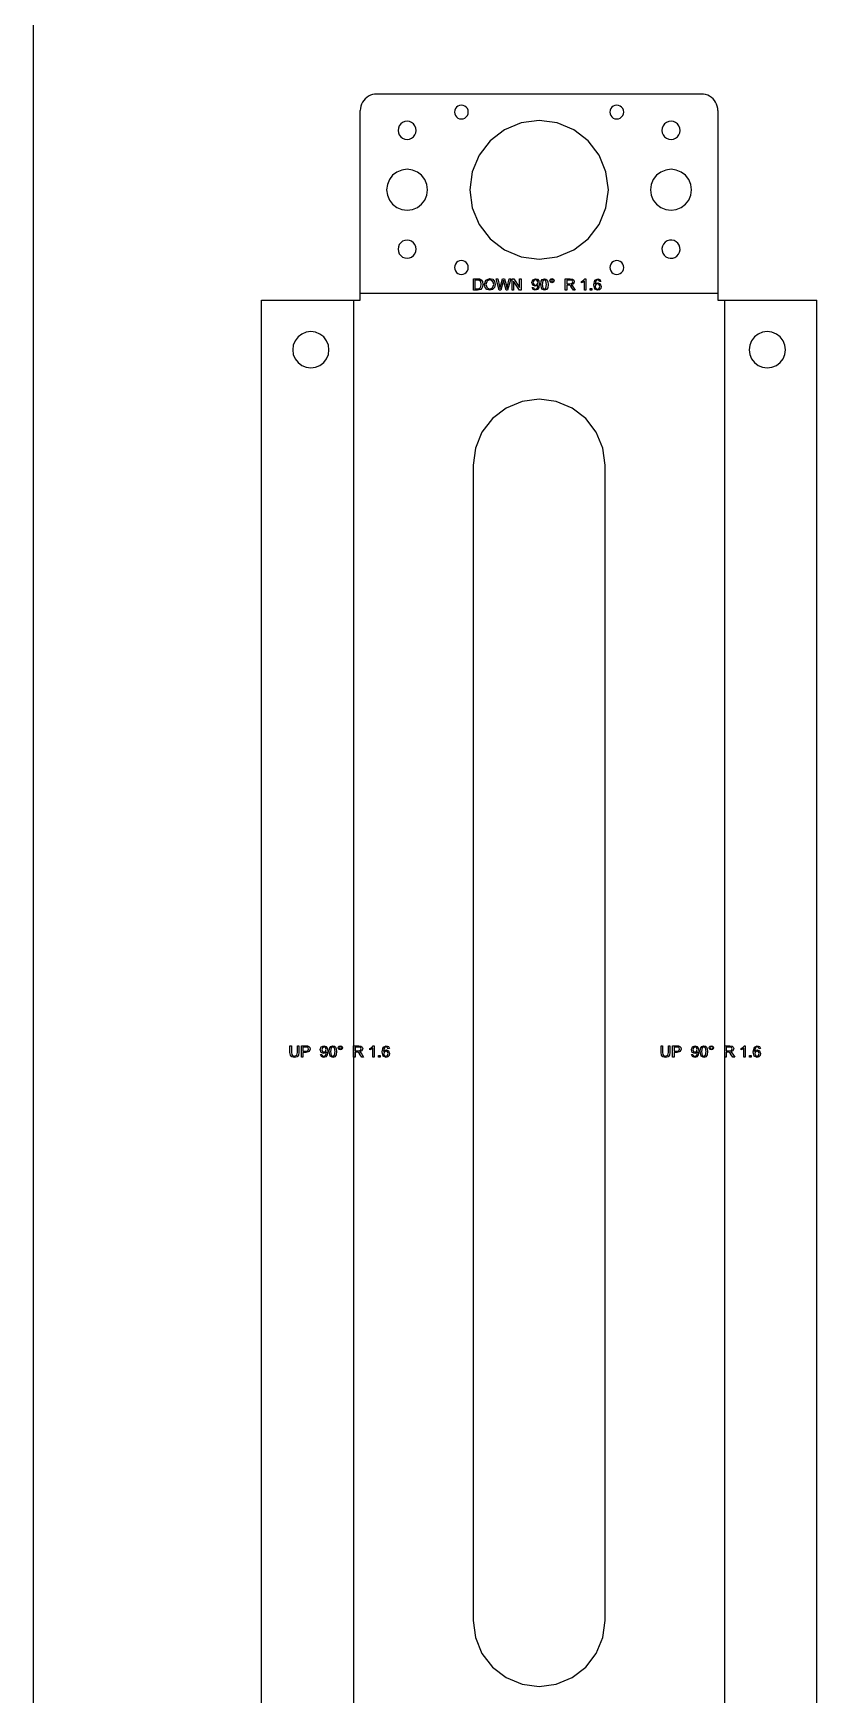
# Model space of a CAD drawing. Header units: millimetres. Extents: x -200 to 3600, y -1100 to 300.
# Drawn here: x -200 to 38, y -836 to -332 of the extents above; entities that cross this region are included whole.
import ezdxf

# ---------------------------------------------------------------- set-up
doc = ezdxf.new("R2010")
doc.units = ezdxf.units.MM
doc.layers.get('0').update_dxf_attribs({"linetype": 'CONTINUOUS', "lineweight": 25, "true_color": 0xffffff})
doc.layers.add('Layer0', color=7, linetype='CONTINUOUS', true_color=0xffffff)

msp = doc.modelspace()

# ---------------------------------------------------------------- linework, layer by layer
msp.add_line((-200, 300), (-200, -1100))
at = {"layer": 'Layer0'}
for p, q in [((-99.39, -352.36), (-99.82, -352.85)), ((-98.9, -351.93), (-99.39, -352.36)), ((-98.36, -351.56), (-98.9, -351.93)), ((-97.77, -351.27), (-98.36, -351.56)), ((-97.15, -351.06), (-97.77, -351.27)), ((-96.51, -350.94), (-97.15, -351.06)), ((-95.86, -350.89), (-96.51, -350.94)), ((2.54, -350.89), (-95.86, -350.89)), ((3.2, -350.94), (2.54, -350.89)), ((3.84, -351.06), (3.2, -350.94)), ((4.46, -351.27), (3.84, -351.06)), ((5.04, -351.56), (4.46, -351.27)), ((5.59, -351.93), (5.04, -351.56)), ((6.08, -352.36), (5.59, -351.93)), ((6.51, -352.85), (6.08, -352.36)), ((-100.81, -355.24), (-100.86, -355.89)), ((-100.86, -411.33), (-100.86, -355.89)), ((-100.69, -354.6), (-100.81, -355.24)), ((-100.48, -353.98), (-100.69, -354.6)), ((-100.19, -353.39), (-100.48, -353.98)), ((-99.82, -352.85), (-100.19, -353.39)), ((-72.23, -355.8), (-72.31, -356.34)), ((-72.31, -356.34), (-72.23, -356.89)), ((-72.02, -355.29), (-72.23, -355.8)), ((-72.23, -356.89), (-72.02, -357.39)), ((-71.69, -354.86), (-72.02, -355.29)), ((-72.02, -357.39), (-71.69, -357.83)), ((-71.26, -354.52), (-71.69, -354.86)), ((-70.75, -354.31), (-71.26, -354.52)), ((-70.21, -354.24), (-70.75, -354.31)), ((-69.66, -354.31), (-70.21, -354.24)), ((-69.16, -354.52), (-69.66, -354.31)), ((-68.72, -354.86), (-69.16, -354.52)), ((-68.39, -355.29), (-68.72, -354.86)), ((-68.72, -357.83), (-68.39, -357.39)), ((-68.18, -355.8), (-68.39, -355.29)), ((-68.39, -357.39), (-68.18, -356.89)), ((-68.11, -356.34), (-68.18, -355.8)), ((-68.18, -356.89), (-68.11, -356.34)), ((-25.13, -355.8), (-25.21, -356.34)), ((-25.21, -356.34), (-25.13, -356.89)), ((-24.92, -355.29), (-25.13, -355.8)), ((-25.13, -356.89), (-24.92, -357.39)), ((-24.59, -354.86), (-24.92, -355.29)), ((-24.92, -357.39), (-24.59, -357.83)), ((-24.16, -354.52), (-24.59, -354.86)), ((-23.65, -354.31), (-24.16, -354.52)), ((-23.11, -354.24), (-23.65, -354.31)), ((-22.56, -354.31), (-23.11, -354.24)), ((-22.06, -354.52), (-22.56, -354.31)), ((-21.62, -354.86), (-22.06, -354.52)), ((-21.29, -355.29), (-21.62, -354.86)), ((-21.62, -357.83), (-21.29, -357.39)), ((-21.08, -355.8), (-21.29, -355.29)), ((-21.29, -357.39), (-21.08, -356.89)), ((-21.01, -356.34), (-21.08, -355.8)), ((-21.08, -356.89), (-21.01, -356.34)), ((6.87, -353.39), (6.51, -352.85)), ((7.16, -353.98), (6.87, -353.39)), ((7.37, -354.6), (7.16, -353.98)), ((7.5, -355.24), (7.37, -354.6)), ((7.54, -355.89), (7.5, -355.24)), ((7.54, -355.89), (7.54, -411.33)), ((-89.31, -361.18), (-89.41, -361.89)), ((-89.41, -361.89), (-89.31, -362.6)), ((-89.04, -360.52), (-89.31, -361.18)), ((-88.6, -359.95), (-89.04, -360.52)), ((-88.03, -359.51), (-88.6, -359.95)), ((-87.37, -359.24), (-88.03, -359.51)), ((-86.66, -359.14), (-87.37, -359.24)), ((-85.94, -359.24), (-86.66, -359.14)), ((-85.28, -359.51), (-85.94, -359.24)), ((-84.71, -359.95), (-85.28, -359.51)), ((-84.27, -360.52), (-84.71, -359.95)), ((-84, -361.18), (-84.27, -360.52)), ((-83.91, -361.89), (-84, -361.18)), ((-84, -362.6), (-83.91, -361.89)), ((-71.69, -357.83), (-71.26, -358.16)), ((-71.26, -358.16), (-70.75, -358.37)), ((-70.75, -358.37), (-70.21, -358.44)), ((-70.21, -358.44), (-69.66, -358.37)), ((-69.66, -358.37), (-69.16, -358.16)), ((-69.16, -358.16), (-68.72, -357.83)), ((-57.16, -361.71), (-61.51, -365.04)), ((-52.09, -359.61), (-57.16, -361.71)), ((-46.66, -358.89), (-52.09, -359.61)), ((-41.22, -359.61), (-46.66, -358.89)), ((-36.16, -361.71), (-41.22, -359.61)), ((-31.81, -365.04), (-36.16, -361.71)), ((-24.59, -357.83), (-24.16, -358.16)), ((-24.16, -358.16), (-23.65, -358.37)), ((-23.65, -358.37), (-23.11, -358.44)), ((-23.11, -358.44), (-22.56, -358.37)), ((-22.56, -358.37), (-22.06, -358.16)), ((-22.06, -358.16), (-21.62, -357.83)), ((-9.31, -361.18), (-9.41, -361.89)), ((-9.41, -361.89), (-9.31, -362.6)), ((-9.04, -360.52), (-9.31, -361.18)), ((-8.6, -359.95), (-9.04, -360.52)), ((-8.03, -359.51), (-8.6, -359.95)), ((-7.37, -359.24), (-8.03, -359.51)), ((-6.66, -359.14), (-7.37, -359.24)), ((-5.94, -359.24), (-6.66, -359.14)), ((-5.28, -359.51), (-5.94, -359.24)), ((-4.71, -359.95), (-5.28, -359.51)), ((-4.27, -360.52), (-4.71, -359.95)), ((-4, -361.18), (-4.27, -360.52)), ((-3.91, -361.89), (-4, -361.18)), ((-4, -362.6), (-3.91, -361.89)), ((-89.31, -362.6), (-89.04, -363.27)), ((-89.04, -363.27), (-88.6, -363.84)), ((-88.6, -363.84), (-88.03, -364.27)), ((-88.03, -364.27), (-87.37, -364.55)), ((-87.37, -364.55), (-86.66, -364.64)), ((-86.66, -364.64), (-85.94, -364.55)), ((-85.94, -364.55), (-85.28, -364.27)), ((-85.28, -364.27), (-84.71, -363.84)), ((-84.71, -363.84), (-84.27, -363.27)), ((-84.27, -363.27), (-84, -362.6)), ((-61.51, -365.04), (-64.84, -369.39)), ((-28.47, -369.39), (-31.81, -365.04)), ((-9.31, -362.6), (-9.04, -363.27)), ((-9.04, -363.27), (-8.6, -363.84)), ((-8.6, -363.84), (-8.03, -364.27)), ((-8.03, -364.27), (-7.37, -364.55)), ((-7.37, -364.55), (-6.66, -364.64)), ((-6.66, -364.64), (-5.94, -364.55)), ((-5.94, -364.55), (-5.28, -364.27)), ((-5.28, -364.27), (-4.71, -363.84)), ((-4.71, -363.84), (-4.27, -363.27)), ((-4.27, -363.27), (-4, -362.6)), ((-64.84, -369.39), (-66.94, -374.46)), ((-26.37, -374.46), (-28.47, -369.39)), ((-92.03, -376.79), (-92.64, -378.29)), ((-91.04, -375.51), (-92.03, -376.79)), ((-89.76, -374.52), (-91.04, -375.51)), ((-88.26, -373.9), (-89.76, -374.52)), ((-86.66, -373.69), (-88.26, -373.9)), ((-85.05, -373.9), (-86.66, -373.69)), ((-83.56, -374.52), (-85.05, -373.9)), ((-82.27, -375.51), (-83.56, -374.52)), ((-81.29, -376.79), (-82.27, -375.51)), ((-80.67, -378.29), (-81.29, -376.79)), ((-66.94, -374.46), (-67.66, -379.89)), ((-25.66, -379.89), (-26.37, -374.46)), ((-12.03, -376.79), (-12.64, -378.29)), ((-11.04, -375.51), (-12.03, -376.79)), ((-9.76, -374.52), (-11.04, -375.51)), ((-8.26, -373.9), (-9.76, -374.52)), ((-6.66, -373.69), (-8.26, -373.9)), ((-5.05, -373.9), (-6.66, -373.69)), ((-3.56, -374.52), (-5.05, -373.9)), ((-2.27, -375.51), (-3.56, -374.52)), ((-1.29, -376.79), (-2.27, -375.51)), ((-0.67, -378.29), (-1.29, -376.79)), ((-92.64, -378.29), (-92.86, -379.89)), ((-92.86, -379.89), (-92.64, -381.5)), ((-92.64, -381.5), (-92.03, -382.99)), ((-81.29, -382.99), (-80.67, -381.5)), ((-80.46, -379.89), (-80.67, -378.29)), ((-80.67, -381.5), (-80.46, -379.89)), ((-67.66, -379.89), (-66.94, -385.33)), ((-26.37, -385.33), (-25.66, -379.89)), ((-12.64, -378.29), (-12.86, -379.89)), ((-12.86, -379.89), (-12.64, -381.5)), ((-12.64, -381.5), (-12.03, -382.99)), ((-1.29, -382.99), (-0.67, -381.5)), ((-0.46, -379.89), (-0.67, -378.29)), ((-0.67, -381.5), (-0.46, -379.89)), ((-92.03, -382.99), (-91.04, -384.28)), ((-91.04, -384.28), (-89.76, -385.26)), ((-89.76, -385.26), (-88.26, -385.88)), ((-88.26, -385.88), (-86.66, -386.09)), ((-86.66, -386.09), (-85.05, -385.88)), ((-85.05, -385.88), (-83.56, -385.26)), ((-83.56, -385.26), (-82.27, -384.28)), ((-82.27, -384.28), (-81.29, -382.99)), ((-66.94, -385.33), (-64.84, -390.39)), ((-28.47, -390.39), (-26.37, -385.33)), ((-12.03, -382.99), (-11.04, -384.28)), ((-11.04, -384.28), (-9.76, -385.26)), ((-9.76, -385.26), (-8.26, -385.88)), ((-8.26, -385.88), (-6.66, -386.09)), ((-6.66, -386.09), (-5.05, -385.88)), ((-5.05, -385.88), (-3.56, -385.26)), ((-3.56, -385.26), (-2.27, -384.28)), ((-2.27, -384.28), (-1.29, -382.99)), ((-64.84, -390.39), (-61.51, -394.74)), ((-31.81, -394.74), (-28.47, -390.39)), ((-89.31, -397.18), (-89.41, -397.89)), ((-89.04, -396.52), (-89.31, -397.18)), ((-88.6, -395.95), (-89.04, -396.52)), ((-88.03, -395.51), (-88.6, -395.95)), ((-87.37, -395.24), (-88.03, -395.51)), ((-86.66, -395.14), (-87.37, -395.24)), ((-85.94, -395.24), (-86.66, -395.14)), ((-85.28, -395.51), (-85.94, -395.24)), ((-84.71, -395.95), (-85.28, -395.51)), ((-84.27, -396.52), (-84.71, -395.95)), ((-84, -397.18), (-84.27, -396.52)), ((-83.91, -397.89), (-84, -397.18)), ((-61.51, -394.74), (-57.16, -398.08)), ((-36.16, -398.08), (-31.81, -394.74)), ((-9.25, -396.98), (-9.4, -397.68)), ((-9.4, -397.68), (-9.36, -398.4)), ((-8.92, -396.34), (-9.25, -396.98)), ((-8.44, -395.8), (-8.92, -396.34)), ((-7.84, -395.41), (-8.44, -395.8)), ((-7.16, -395.19), (-7.84, -395.41)), ((-6.44, -395.15), (-7.16, -395.19)), ((-5.74, -395.3), (-6.44, -395.15)), ((-5.1, -395.63), (-5.74, -395.3)), ((-4.57, -396.11), (-5.1, -395.63)), ((-4.17, -396.71), (-4.57, -396.11)), ((-3.95, -397.39), (-4.17, -396.71)), ((-3.91, -398.11), (-3.95, -397.39)), ((-89.41, -397.89), (-89.31, -398.6)), ((-89.31, -398.6), (-89.04, -399.27)), ((-89.04, -399.27), (-88.6, -399.84)), ((-88.6, -399.84), (-88.03, -400.27)), ((-88.03, -400.27), (-87.37, -400.55)), ((-87.37, -400.55), (-86.66, -400.64)), ((-86.66, -400.64), (-85.94, -400.55)), ((-85.94, -400.55), (-85.28, -400.27)), ((-85.28, -400.27), (-84.71, -399.84)), ((-84.71, -399.84), (-84.27, -399.27)), ((-84.27, -399.27), (-84, -398.6)), ((-84, -398.6), (-83.91, -397.89)), ((-72.02, -402.39), (-72.23, -402.9)), ((-71.69, -401.96), (-72.02, -402.39)), ((-71.26, -401.62), (-71.69, -401.96)), ((-70.75, -401.41), (-71.26, -401.62)), ((-70.21, -401.34), (-70.75, -401.41)), ((-69.66, -401.41), (-70.21, -401.34)), ((-69.16, -401.62), (-69.66, -401.41)), ((-68.72, -401.96), (-69.16, -401.62)), ((-68.39, -402.39), (-68.72, -401.96)), ((-68.18, -402.9), (-68.39, -402.39)), ((-57.16, -398.08), (-52.09, -400.18)), ((-52.09, -400.18), (-46.66, -400.89)), ((-46.66, -400.89), (-41.22, -400.18)), ((-41.22, -400.18), (-36.16, -398.08)), ((-24.92, -402.38), (-25.13, -402.89)), ((-24.58, -401.95), (-24.92, -402.38)), ((-24.14, -401.62), (-24.58, -401.95)), ((-23.64, -401.41), (-24.14, -401.62)), ((-23.09, -401.34), (-23.64, -401.41)), ((-22.55, -401.42), (-23.09, -401.34)), ((-22.04, -401.63), (-22.55, -401.42)), ((-21.61, -401.97), (-22.04, -401.63)), ((-21.28, -402.41), (-21.61, -401.97)), ((-21.07, -402.91), (-21.28, -402.41)), ((-9.36, -398.4), (-9.14, -399.08)), ((-9.14, -399.08), (-8.75, -399.68)), ((-8.75, -399.68), (-8.21, -400.16)), ((-8.21, -400.16), (-7.57, -400.49)), ((-7.57, -400.49), (-6.87, -400.63)), ((-6.87, -400.63), (-6.15, -400.6)), ((-6.15, -400.6), (-5.47, -400.37)), ((-5.47, -400.37), (-4.87, -399.98)), ((-4.87, -399.98), (-4.39, -399.45)), ((-4.39, -399.45), (-4.06, -398.81)), ((-4.06, -398.81), (-3.91, -398.11)), ((-72.23, -402.9), (-72.31, -403.44)), ((-72.31, -403.44), (-72.23, -403.99)), ((-72.23, -403.99), (-72.02, -404.49)), ((-72.02, -404.49), (-71.69, -404.93)), ((-71.69, -404.93), (-71.26, -405.26)), ((-71.26, -405.26), (-70.75, -405.47)), ((-70.75, -405.47), (-70.21, -405.54)), ((-70.21, -405.54), (-69.66, -405.47)), ((-69.66, -405.47), (-69.16, -405.26)), ((-69.16, -405.26), (-68.72, -404.93)), ((-68.72, -404.93), (-68.39, -404.49)), ((-68.39, -404.49), (-68.18, -403.99)), ((-68.11, -403.44), (-68.18, -402.9)), ((-68.18, -403.99), (-68.11, -403.44)), ((-66.56, -410.29), (-66.56, -406.85)), ((-66.56, -406.85), (-65.38, -406.85)), ((-65.38, -407.26), (-66.11, -407.26)), ((-66.11, -407.26), (-66.11, -409.89)), ((-65.38, -406.85), (-64.76, -406.9)), ((-64.79, -407.33), (-65.38, -407.26)), ((-64.36, -407.72), (-64.79, -407.33)), ((-64.76, -406.9), (-64.26, -407.15)), ((-64.19, -408.55), (-64.36, -407.72)), ((-64.26, -407.15), (-63.85, -407.73)), ((-63.85, -407.73), (-63.72, -408.55)), ((-63.23, -408.62), (-62.77, -407.27)), ((-62.77, -407.27), (-61.58, -406.79)), ((-62.41, -407.51), (-62.76, -408.62)), ((-61.58, -407.18), (-62.41, -407.51)), ((-61.58, -406.79), (-60.72, -407.02)), ((-60.96, -407.35), (-61.58, -407.18)), ((-60.55, -407.84), (-60.96, -407.35)), ((-60.72, -407.02), (-60.14, -407.65)), ((-60.14, -407.65), (-59.94, -408.58)), ((-58.75, -410.29), (-59.66, -406.85)), ((-59.66, -406.85), (-59.2, -406.85)), ((-59.2, -406.85), (-58.67, -409.11)), ((-58.37, -409.17), (-57.72, -406.85)), ((-57.55, -407.67), (-58.28, -410.29)), ((-57.72, -406.85), (-57.17, -406.85)), ((-57.45, -407.27), (-57.55, -407.67)), ((-57.35, -407.67), (-57.45, -407.27)), ((-56.62, -410.29), (-57.35, -407.67)), ((-57.17, -406.85), (-56.67, -408.59)), ((-56.24, -409.06), (-55.7, -406.85)), ((-55.24, -406.85), (-56.18, -410.29)), ((-55.7, -406.85), (-55.24, -406.85)), ((-54.82, -410.29), (-54.82, -406.85)), ((-54.82, -406.85), (-54.35, -406.85)), ((-52.57, -410.29), (-54.38, -407.59)), ((-54.38, -407.59), (-54.38, -410.29)), ((-54.35, -406.85), (-52.54, -409.55)), ((-52.54, -409.55), (-52.54, -406.85)), ((-52.54, -406.85), (-52.11, -406.85)), ((-52.11, -406.85), (-52.11, -410.29)), ((-48.84, -408), (-48.53, -407.16)), ((-48.53, -407.16), (-47.76, -406.84)), ((-48.2, -407.42), (-48.41, -408.01)), ((-47.71, -407.19), (-48.2, -407.42)), ((-47.76, -406.84), (-47.14, -407.02)), ((-47.24, -407.4), (-47.71, -407.19)), ((-47.05, -407.98), (-47.24, -407.4)), ((-47.14, -407.02), (-46.72, -407.53)), ((-46.72, -407.53), (-46.58, -408.5)), ((-46.17, -408.59), (-46.04, -407.61)), ((-46.04, -407.61), (-45.67, -407.04)), ((-45.51, -407.43), (-45.73, -408.59)), ((-45.67, -407.04), (-45.05, -406.84)), ((-45.05, -407.19), (-45.51, -407.43)), ((-45.05, -406.84), (-44.56, -406.95)), ((-44.56, -407.47), (-45.05, -407.19)), ((-44.56, -406.95), (-44.21, -407.27)), ((-44.36, -408.59), (-44.56, -407.47)), ((-44.21, -407.27), (-44, -407.78)), ((-44, -407.78), (-43.92, -408.59)), ((-43.39, -407.44), (-43.2, -406.98)), ((-43.2, -407.9), (-43.39, -407.44)), ((-43.2, -406.98), (-42.74, -406.79)), ((-43.02, -407.16), (-43.14, -407.44)), ((-43.14, -407.44), (-43.02, -407.72)), ((-42.74, -407.05), (-43.02, -407.16)), ((-43.02, -407.72), (-42.74, -407.84)), ((-42.74, -406.79), (-42.28, -406.98)), ((-42.46, -407.16), (-42.74, -407.05)), ((-42.74, -407.84), (-42.46, -407.72)), ((-42.35, -407.44), (-42.46, -407.16)), ((-42.46, -407.72), (-42.35, -407.44)), ((-42.28, -406.98), (-42.09, -407.44)), ((-42.09, -407.44), (-42.28, -407.9)), ((-38.72, -410.29), (-38.72, -406.85)), ((-38.72, -406.85), (-37.2, -406.85)), ((-37.18, -407.23), (-38.27, -407.23)), ((-38.27, -407.23), (-38.27, -408.37)), ((-37.2, -406.85), (-36.5, -406.94)), ((-36.62, -407.39), (-37.18, -407.23)), ((-36.44, -407.79), (-36.62, -407.39)), ((-36.53, -408.1), (-36.44, -407.79)), ((-36.5, -406.94), (-36.11, -407.27)), ((-35.97, -407.79), (-36.21, -408.41)), ((-36.11, -407.27), (-35.97, -407.79)), ((-33.77, -407.7), (-33.15, -407.3)), ((-33.77, -408.11), (-33.77, -407.7)), ((-32.92, -407.6), (-33.32, -407.89)), ((-33.15, -407.3), (-32.77, -406.84)), ((-32.92, -410.29), (-32.92, -407.6)), ((-32.77, -406.84), (-32.5, -406.84)), ((-32.5, -406.84), (-32.5, -410.29)), ((-30.1, -408.68), (-29.73, -407.23)), ((-29.73, -407.23), (-28.87, -406.84)), ((-29.56, -407.72), (-29.68, -408.52)), ((-29.25, -407.3), (-29.56, -407.72)), ((-28.89, -407.18), (-29.25, -407.3)), ((-28.47, -407.36), (-28.89, -407.18)), ((-28.87, -406.84), (-28.2, -407.06)), ((-28.31, -407.73), (-28.47, -407.36)), ((-27.89, -407.69), (-28.31, -407.73)), ((-28.2, -407.06), (-27.89, -407.69)), ((-25.13, -402.89), (-25.21, -403.43)), ((-25.21, -403.43), (-25.14, -403.97)), ((-25.14, -403.97), (-24.93, -404.48)), ((-24.93, -404.48), (-24.6, -404.92)), ((-24.6, -404.92), (-24.17, -405.25)), ((-24.17, -405.25), (-23.66, -405.47)), ((-23.66, -405.47), (-23.12, -405.54)), ((-23.12, -405.54), (-22.58, -405.48)), ((-22.58, -405.48), (-22.07, -405.27)), ((-22.07, -405.27), (-21.63, -404.94)), ((-21.63, -404.94), (-21.29, -404.51)), ((-21.29, -404.51), (-21.08, -404)), ((-21.08, -404), (-21.01, -403.46)), ((-21.01, -403.46), (-21.07, -402.91)), ((-100.86, -413.38), (-100.86, -411.33)), ((7.54, -411.33), (-100.86, -411.33)), ((-65.32, -410.29), (-66.56, -410.29)), ((-66.11, -409.89), (-65.37, -409.89)), ((-65.37, -409.89), (-64.84, -409.82)), ((-64.77, -410.23), (-65.32, -410.29)), ((-64.84, -409.82), (-64.53, -409.64)), ((-64.36, -410.06), (-64.77, -410.23)), ((-64.53, -409.64), (-64.28, -409.21)), ((-64.04, -409.75), (-64.36, -410.06)), ((-64.28, -409.21), (-64.19, -408.55)), ((-63.81, -409.25), (-64.04, -409.75)), ((-63.72, -408.55), (-63.81, -409.25)), ((-63.03, -409.47), (-63.23, -408.62)), ((-62.45, -410.12), (-63.03, -409.47)), ((-62.76, -408.62), (-62.42, -409.6)), ((-61.58, -410.35), (-62.45, -410.12)), ((-62.42, -409.6), (-61.59, -409.96)), ((-61.59, -409.96), (-60.74, -409.6)), ((-60.75, -410.14), (-61.58, -410.35)), ((-60.15, -409.51), (-60.75, -410.14)), ((-60.74, -409.6), (-60.41, -408.57)), ((-60.41, -408.57), (-60.55, -407.84)), ((-59.94, -408.58), (-60.15, -409.51)), ((-58.28, -410.29), (-58.75, -410.29)), ((-58.67, -409.11), (-58.53, -409.81)), ((-58.53, -409.81), (-58.37, -409.17)), ((-56.67, -408.59), (-56.41, -409.81)), ((-56.18, -410.29), (-56.62, -410.29)), ((-56.41, -409.81), (-56.24, -409.06)), ((-54.38, -410.29), (-54.82, -410.29)), ((-52.11, -410.29), (-52.57, -410.29)), ((-48.55, -408.82), (-48.84, -408)), ((-48.78, -409.5), (-48.37, -409.46)), ((-48.47, -410.13), (-48.78, -409.5)), ((-47.82, -409.12), (-48.55, -408.82)), ((-47.81, -410.35), (-48.47, -410.13)), ((-48.41, -408.01), (-48.21, -408.55)), ((-48.37, -409.46), (-48.17, -409.87)), ((-48.21, -408.55), (-47.72, -408.75)), ((-48.17, -409.87), (-47.8, -410)), ((-47.35, -409), (-47.82, -409.12)), ((-47.15, -410.15), (-47.81, -410.35)), ((-47.8, -410), (-47.46, -409.91)), ((-47.72, -408.75), (-47.24, -408.55)), ((-47.46, -409.91), (-47.22, -409.68)), ((-47, -408.67), (-47.35, -409)), ((-47.24, -408.55), (-47.05, -407.98)), ((-47.22, -409.68), (-47.06, -409.27)), ((-46.72, -409.55), (-47.15, -410.15)), ((-47.06, -409.27), (-47, -408.76)), ((-47, -408.76), (-47, -408.67)), ((-46.58, -408.5), (-46.72, -409.55)), ((-45.83, -409.99), (-46.17, -408.59)), ((-45.05, -410.35), (-45.83, -409.99)), ((-45.73, -408.59), (-45.53, -409.72)), ((-45.53, -409.72), (-45.05, -410)), ((-45.05, -410), (-44.56, -409.72)), ((-44.42, -410.15), (-45.05, -410.35)), ((-44.56, -409.72), (-44.36, -408.59)), ((-44.05, -409.57), (-44.42, -410.15)), ((-43.92, -408.59), (-44.05, -409.57)), ((-42.74, -408.09), (-43.2, -407.9)), ((-42.28, -407.9), (-42.74, -408.09)), ((-38.27, -410.29), (-38.72, -410.29)), ((-38.27, -408.37), (-37.29, -408.37)), ((-37.74, -408.76), (-38.27, -408.76)), ((-38.27, -408.76), (-38.27, -410.29)), ((-37.48, -408.78), (-37.74, -408.76)), ((-37.28, -408.87), (-37.48, -408.78)), ((-37.29, -408.37), (-36.8, -408.3)), ((-37.05, -409.1), (-37.28, -408.87)), ((-36.72, -409.58), (-37.05, -409.1)), ((-36.21, -408.41), (-36.94, -408.73)), ((-36.94, -408.73), (-36.66, -408.9)), ((-36.8, -408.3), (-36.53, -408.1)), ((-36.26, -410.29), (-36.72, -409.58)), ((-36.66, -408.9), (-36.29, -409.35)), ((-36.29, -409.35), (-35.69, -410.29)), ((-35.69, -410.29), (-36.26, -410.29)), ((-33.32, -407.89), (-33.77, -408.11)), ((-32.5, -410.29), (-32.92, -410.29)), ((-31.18, -410.29), (-31.18, -409.81)), ((-31.18, -409.81), (-30.7, -409.81)), ((-30.7, -410.29), (-31.18, -410.29)), ((-30.7, -409.81), (-30.7, -410.29)), ((-29.77, -409.96), (-30.1, -408.68)), ((-28.91, -410.35), (-29.77, -409.96)), ((-29.68, -408.52), (-29.31, -408.17)), ((-29.42, -408.64), (-29.62, -409.18)), ((-29.62, -409.18), (-29.52, -409.59)), ((-29.52, -409.59), (-29.26, -409.9)), ((-28.93, -408.43), (-29.42, -408.64)), ((-29.31, -408.17), (-28.85, -408.06)), ((-29.26, -409.9), (-28.91, -410)), ((-28.45, -408.64), (-28.93, -408.43)), ((-28.91, -410), (-28.45, -409.79)), ((-28.35, -410.2), (-28.91, -410.35)), ((-28.85, -408.06), (-28.13, -408.37)), ((-28.26, -409.2), (-28.45, -408.64)), ((-28.45, -409.79), (-28.26, -409.2)), ((-27.97, -409.78), (-28.35, -410.2)), ((-28.13, -408.37), (-27.83, -409.17)), ((-27.83, -409.17), (-27.97, -409.78)), ((7.54, -411.33), (7.54, -413.38)), ((-130.84, -413.38), (-102.9, -413.38)), ((-130.84, -863.38), (-130.84, -413.38)), ((-102.9, -413.38), (-100.86, -413.38)), ((-102.9, -413.38), (-102.9, -863.38)), ((7.54, -413.38), (9.59, -413.38)), ((9.59, -413.38), (37.53, -413.38)), ((9.59, -413.38), (9.59, -863.38)), ((37.53, -863.38), (37.53, -413.38)), ((-115.84, -422.88), (-117.26, -423.06)), ((-114.42, -423.06), (-115.84, -422.88)), ((22.53, -422.88), (21.1, -423.06)), ((23.95, -423.06), (22.53, -422.88)), ((-121.15, -426.95), (-121.34, -428.38)), ((-120.6, -425.63), (-121.15, -426.95)), ((-119.73, -424.49), (-120.6, -425.63)), ((-118.59, -423.61), (-119.73, -424.49)), ((-117.26, -423.06), (-118.59, -423.61)), ((-113.09, -423.61), (-114.42, -423.06)), ((-111.95, -424.49), (-113.09, -423.61)), ((-111.08, -425.63), (-111.95, -424.49)), ((-110.53, -426.95), (-111.08, -425.63)), ((-110.34, -428.38), (-110.53, -426.95)), ((17.22, -426.95), (17.03, -428.38)), ((17.76, -425.63), (17.22, -426.95)), ((18.64, -424.49), (17.76, -425.63)), ((19.78, -423.61), (18.64, -424.49)), ((21.1, -423.06), (19.78, -423.61)), ((25.28, -423.61), (23.95, -423.06)), ((26.42, -424.49), (25.28, -423.61)), ((27.29, -425.63), (26.42, -424.49)), ((27.84, -426.95), (27.29, -425.63)), ((28.03, -428.38), (27.84, -426.95)), ((-121.34, -428.38), (-121.15, -429.8)), ((-121.15, -429.8), (-120.6, -431.13)), ((-120.6, -431.13), (-119.73, -432.27)), ((-119.73, -432.27), (-118.59, -433.14)), ((-113.09, -433.14), (-111.95, -432.27)), ((-111.95, -432.27), (-111.08, -431.13)), ((-111.08, -431.13), (-110.53, -429.8)), ((-110.53, -429.8), (-110.34, -428.38)), ((17.03, -428.38), (17.22, -429.8)), ((17.22, -429.8), (17.76, -431.13)), ((17.76, -431.13), (18.64, -432.27)), ((18.64, -432.27), (19.78, -433.14)), ((25.28, -433.14), (26.42, -432.27)), ((26.42, -432.27), (27.29, -431.13)), ((27.29, -431.13), (27.84, -429.8)), ((27.84, -429.8), (28.03, -428.38)), ((-118.59, -433.14), (-117.26, -433.69)), ((-117.26, -433.69), (-115.84, -433.88)), ((-115.84, -433.88), (-114.42, -433.69)), ((-114.42, -433.69), (-113.09, -433.14)), ((19.78, -433.14), (21.1, -433.69)), ((21.1, -433.69), (22.53, -433.88)), ((22.53, -433.88), (23.95, -433.69)), ((23.95, -433.69), (25.28, -433.14)), ((-56.66, -446.06), (-60.8, -449.23)), ((-51.83, -444.06), (-56.66, -446.06)), ((-46.66, -443.38), (-51.83, -444.06)), ((-41.48, -444.06), (-46.66, -443.38)), ((-36.66, -446.06), (-41.48, -444.06)), ((-32.51, -449.23), (-36.66, -446.06)), ((-60.8, -449.23), (-63.98, -453.38)), ((-29.34, -453.38), (-32.51, -449.23)), ((-63.98, -453.38), (-65.97, -458.2)), ((-27.34, -458.2), (-29.34, -453.38)), ((-65.97, -458.2), (-66.66, -463.38)), ((-26.66, -463.38), (-27.34, -458.2)), ((-66.66, -463.38), (-66.66, -813.38)), ((-26.66, -813.38), (-26.66, -463.38)), ((-122.16, -641.27), (-122.16, -639.28)), ((-122.16, -639.28), (-121.7, -639.28)), ((-121.7, -639.28), (-121.7, -641.27)), ((-119.91, -639.28), (-119.45, -639.28)), ((-119.91, -641.27), (-119.91, -639.28)), ((-119.45, -639.28), (-119.45, -641.27)), ((-118.69, -642.73), (-118.69, -639.28)), ((-118.69, -639.28), (-117.39, -639.28)), ((-117.39, -639.28), (-116.87, -639.32)), ((-116.87, -639.32), (-116.45, -639.48)), ((-112.68, -639.59), (-111.9, -639.27)), ((-111.9, -639.27), (-111.29, -639.45)), ((-109.81, -639.47), (-109.19, -639.27)), ((-109.19, -639.27), (-108.7, -639.38)), ((-108.7, -639.38), (-108.36, -639.7)), ((-107.35, -639.42), (-106.89, -639.23)), ((-106.89, -639.23), (-106.43, -639.42)), ((-102.87, -642.73), (-102.87, -639.28)), ((-102.87, -639.28), (-101.34, -639.28)), ((-101.34, -639.28), (-100.64, -639.38)), ((-100.64, -639.38), (-100.26, -639.7)), ((-97.29, -639.73), (-96.92, -639.27)), ((-96.92, -639.27), (-96.65, -639.27)), ((-96.65, -639.27), (-96.65, -642.73)), ((-93.88, -639.66), (-93.01, -639.27)), ((-93.01, -639.27), (-92.35, -639.5)), ((-9.67, -641.27), (-9.67, -639.28)), ((-9.67, -639.28), (-9.22, -639.28)), ((-9.22, -639.28), (-9.22, -641.27)), ((-7.42, -639.28), (-6.97, -639.28)), ((-7.42, -641.27), (-7.42, -639.28)), ((-6.97, -639.28), (-6.97, -641.27)), ((-6.21, -642.73), (-6.21, -639.28)), ((-6.21, -639.28), (-4.91, -639.28)), ((-4.91, -639.28), (-4.39, -639.32)), ((-4.39, -639.32), (-3.96, -639.48)), ((-0.19, -639.59), (0.58, -639.27)), ((0.58, -639.27), (1.19, -639.45)), ((2.67, -639.47), (3.29, -639.27)), ((3.29, -639.27), (3.78, -639.38)), ((3.78, -639.38), (4.12, -639.7)), ((5.14, -639.42), (5.6, -639.23)), ((5.6, -639.23), (6.06, -639.42)), ((9.62, -642.73), (9.62, -639.28)), ((9.62, -639.28), (11.14, -639.28)), ((11.14, -639.28), (11.84, -639.38)), ((11.84, -639.38), (12.23, -639.7)), ((15.19, -639.73), (15.57, -639.27)), ((15.57, -639.27), (15.84, -639.27)), ((15.84, -639.27), (15.84, -642.73)), ((18.61, -639.66), (19.47, -639.27)), ((19.47, -639.27), (20.14, -639.5)), ((-122.03, -642.13), (-122.16, -641.27)), ((-121.59, -642.62), (-122.03, -642.13)), ((-121.7, -641.27), (-121.62, -641.93)), ((-121.62, -641.93), (-121.33, -642.26)), ((-120.8, -642.78), (-121.59, -642.62)), ((-121.33, -642.26), (-120.84, -642.37)), ((-120.84, -642.37), (-120.12, -642.15)), ((-119.99, -642.59), (-120.8, -642.78)), ((-120.12, -642.15), (-119.91, -641.27)), ((-119.57, -642.1), (-119.99, -642.59)), ((-119.45, -641.27), (-119.57, -642.1)), ((-118.24, -642.73), (-118.69, -642.73)), ((-117.36, -639.69), (-118.24, -639.69)), ((-118.24, -639.69), (-118.24, -640.92)), ((-118.24, -640.92), (-117.35, -640.92)), ((-117.35, -641.33), (-118.24, -641.33)), ((-118.24, -641.33), (-118.24, -642.73)), ((-116.93, -639.72), (-117.36, -639.69)), ((-117.35, -640.92), (-116.72, -640.76)), ((-116.35, -641.02), (-117.35, -641.33)), ((-116.64, -639.92), (-116.93, -639.72)), ((-116.72, -640.76), (-116.54, -640.29)), ((-116.54, -640.29), (-116.64, -639.92)), ((-116.45, -639.48), (-116.17, -639.81)), ((-116.07, -640.28), (-116.35, -641.02)), ((-116.17, -639.81), (-116.07, -640.28)), ((-112.99, -640.43), (-112.68, -639.59)), ((-112.69, -641.25), (-112.99, -640.43)), ((-112.92, -641.93), (-112.52, -641.89)), ((-112.62, -642.56), (-112.92, -641.93)), ((-111.97, -641.56), (-112.69, -641.25)), ((-111.96, -642.78), (-112.62, -642.56)), ((-112.34, -639.85), (-112.55, -640.45)), ((-112.55, -640.45), (-112.35, -640.98)), ((-112.52, -641.89), (-112.32, -642.31)), ((-112.35, -640.98), (-111.86, -641.19)), ((-111.85, -639.62), (-112.34, -639.85)), ((-112.32, -642.31), (-111.95, -642.44)), ((-111.49, -641.43), (-111.97, -641.56)), ((-111.29, -642.58), (-111.96, -642.78)), ((-111.95, -642.44), (-111.6, -642.35)), ((-111.86, -641.19), (-111.38, -640.98)), ((-111.39, -639.83), (-111.85, -639.62)), ((-111.6, -642.35), (-111.36, -642.11)), ((-111.15, -641.11), (-111.49, -641.43)), ((-111.19, -640.41), (-111.39, -639.83)), ((-111.38, -640.98), (-111.19, -640.41)), ((-111.36, -642.11), (-111.21, -641.71)), ((-111.29, -639.45), (-110.87, -639.97)), ((-110.87, -641.98), (-111.29, -642.58)), ((-111.21, -641.71), (-111.14, -641.19)), ((-111.14, -641.19), (-111.15, -641.11)), ((-110.87, -639.97), (-110.72, -640.93)), ((-110.72, -640.93), (-110.87, -641.98)), ((-110.31, -641.03), (-110.19, -640.05)), ((-109.97, -642.43), (-110.31, -641.03)), ((-110.19, -640.05), (-109.81, -639.47)), ((-109.19, -642.78), (-109.97, -642.43)), ((-109.66, -639.87), (-109.88, -641.03)), ((-109.88, -641.03), (-109.68, -642.16)), ((-109.68, -642.16), (-109.19, -642.44)), ((-109.2, -639.62), (-109.66, -639.87)), ((-108.7, -639.9), (-109.2, -639.62)), ((-109.19, -642.44), (-108.7, -642.15)), ((-108.56, -642.58), (-109.19, -642.78)), ((-108.5, -641.03), (-108.7, -639.9)), ((-108.7, -642.15), (-108.5, -641.03)), ((-108.19, -642.01), (-108.56, -642.58)), ((-108.36, -639.7), (-108.15, -640.21)), ((-108.07, -641.03), (-108.19, -642.01)), ((-108.15, -640.21), (-108.07, -641.03)), ((-107.54, -639.88), (-107.35, -639.42)), ((-107.35, -640.34), (-107.54, -639.88)), ((-106.89, -640.53), (-107.35, -640.34)), ((-107.17, -639.59), (-107.28, -639.88)), ((-107.28, -639.88), (-107.17, -640.16)), ((-106.89, -639.48), (-107.17, -639.59)), ((-107.17, -640.16), (-106.89, -640.27)), ((-106.61, -639.59), (-106.89, -639.48)), ((-106.89, -640.27), (-106.61, -640.16)), ((-106.43, -640.34), (-106.89, -640.53)), ((-106.49, -639.88), (-106.61, -639.59)), ((-106.61, -640.16), (-106.49, -639.88)), ((-106.43, -639.42), (-106.24, -639.88)), ((-106.24, -639.88), (-106.43, -640.34)), ((-102.41, -642.73), (-102.87, -642.73)), ((-101.32, -639.66), (-102.41, -639.66)), ((-102.41, -639.66), (-102.41, -640.8)), ((-102.41, -640.8), (-101.43, -640.8)), ((-101.88, -641.2), (-102.41, -641.2)), ((-102.41, -641.2), (-102.41, -642.73)), ((-101.63, -641.21), (-101.88, -641.2)), ((-101.42, -641.31), (-101.63, -641.21)), ((-101.43, -640.8), (-100.94, -640.74)), ((-101.19, -641.54), (-101.42, -641.31)), ((-100.76, -639.82), (-101.32, -639.66)), ((-100.86, -642.01), (-101.19, -641.54)), ((-100.35, -640.84), (-101.08, -641.16)), ((-101.08, -641.16), (-100.81, -641.33)), ((-100.94, -640.74), (-100.68, -640.53)), ((-100.41, -642.73), (-100.86, -642.01)), ((-100.81, -641.33), (-100.43, -641.79)), ((-100.58, -640.22), (-100.76, -639.82)), ((-100.68, -640.53), (-100.58, -640.22)), ((-100.43, -641.79), (-99.83, -642.73)), ((-99.83, -642.73), (-100.41, -642.73)), ((-100.12, -640.22), (-100.35, -640.84)), ((-100.26, -639.7), (-100.12, -640.22)), ((-97.91, -640.13), (-97.29, -639.73)), ((-97.91, -640.54), (-97.91, -640.13)), ((-97.47, -640.32), (-97.91, -640.54)), ((-97.07, -640.03), (-97.47, -640.32)), ((-97.07, -642.73), (-97.07, -640.03)), ((-96.65, -642.73), (-97.07, -642.73)), ((-95.33, -642.73), (-95.33, -642.24)), ((-95.33, -642.24), (-94.85, -642.24)), ((-94.85, -642.73), (-95.33, -642.73)), ((-94.85, -642.24), (-94.85, -642.73)), ((-94.25, -641.11), (-93.88, -639.66)), ((-93.91, -642.4), (-94.25, -641.11)), ((-93.05, -642.78), (-93.91, -642.4)), ((-93.71, -640.15), (-93.83, -640.95)), ((-93.83, -640.95), (-93.45, -640.61)), ((-93.56, -641.07), (-93.76, -641.61)), ((-93.76, -641.61), (-93.67, -642.03)), ((-93.39, -639.73), (-93.71, -640.15)), ((-93.67, -642.03), (-93.41, -642.33)), ((-93.08, -640.87), (-93.56, -641.07)), ((-93.45, -640.61), (-92.99, -640.49)), ((-93.41, -642.33), (-93.06, -642.44)), ((-93.04, -639.62), (-93.39, -639.73)), ((-92.6, -641.07), (-93.08, -640.87)), ((-93.06, -642.44), (-92.6, -642.22)), ((-92.5, -642.64), (-93.05, -642.78)), ((-92.62, -639.8), (-93.04, -639.62)), ((-92.99, -640.49), (-92.27, -640.8)), ((-92.46, -640.16), (-92.62, -639.8)), ((-92.41, -641.63), (-92.6, -641.07)), ((-92.6, -642.22), (-92.41, -641.63)), ((-92.11, -642.21), (-92.5, -642.64)), ((-92.04, -640.13), (-92.46, -640.16)), ((-92.35, -639.5), (-92.04, -640.13)), ((-92.27, -640.8), (-91.97, -641.61)), ((-91.97, -641.61), (-92.11, -642.21)), ((-9.54, -642.13), (-9.67, -641.27)), ((-9.1, -642.62), (-9.54, -642.13)), ((-9.22, -641.27), (-9.13, -641.93)), ((-9.13, -641.93), (-8.85, -642.26)), ((-8.31, -642.78), (-9.1, -642.62)), ((-8.85, -642.26), (-8.35, -642.37)), ((-8.35, -642.37), (-7.64, -642.15)), ((-7.51, -642.59), (-8.31, -642.78)), ((-7.64, -642.15), (-7.42, -641.27)), ((-7.08, -642.1), (-7.51, -642.59)), ((-6.97, -641.27), (-7.08, -642.1)), ((-5.75, -642.73), (-6.21, -642.73)), ((-4.87, -639.69), (-5.75, -639.69)), ((-5.75, -639.69), (-5.75, -640.92)), ((-5.75, -640.92), (-4.86, -640.92)), ((-4.87, -641.33), (-5.75, -641.33)), ((-5.75, -641.33), (-5.75, -642.73)), ((-4.45, -639.72), (-4.87, -639.69)), ((-3.86, -641.02), (-4.87, -641.33)), ((-4.86, -640.92), (-4.24, -640.76)), ((-4.16, -639.92), (-4.45, -639.72)), ((-4.24, -640.76), (-4.05, -640.29)), ((-4.05, -640.29), (-4.16, -639.92)), ((-3.96, -639.48), (-3.69, -639.81)), ((-3.58, -640.28), (-3.86, -641.02)), ((-3.69, -639.81), (-3.58, -640.28)), ((-0.5, -640.43), (-0.19, -639.59)), ((-0.21, -641.25), (-0.5, -640.43)), ((-0.44, -641.93), (-0.03, -641.89)), ((-0.13, -642.56), (-0.44, -641.93)), ((0.52, -641.56), (-0.21, -641.25)), ((0.53, -642.78), (-0.13, -642.56)), ((0.14, -639.85), (-0.07, -640.45)), ((-0.07, -640.45), (0.13, -640.98)), ((-0.03, -641.89), (0.16, -642.31)), ((0.13, -640.98), (0.62, -641.19)), ((0.63, -639.62), (0.14, -639.85)), ((0.16, -642.31), (0.54, -642.44)), ((0.99, -641.43), (0.52, -641.56)), ((1.19, -642.58), (0.53, -642.78)), ((0.54, -642.44), (0.88, -642.35)), ((0.62, -641.19), (1.1, -640.98)), ((1.1, -639.83), (0.63, -639.62)), ((0.88, -642.35), (1.12, -642.11)), ((1.34, -641.11), (0.99, -641.43)), ((1.29, -640.41), (1.1, -639.83)), ((1.1, -640.98), (1.29, -640.41)), ((1.12, -642.11), (1.28, -641.71)), ((1.19, -639.45), (1.62, -639.97)), ((1.62, -641.98), (1.19, -642.58)), ((1.28, -641.71), (1.34, -641.19)), ((1.34, -641.19), (1.34, -641.11)), ((1.62, -639.97), (1.76, -640.93)), ((1.76, -640.93), (1.62, -641.98)), ((2.17, -641.03), (2.3, -640.05)), ((2.51, -642.43), (2.17, -641.03)), ((2.3, -640.05), (2.67, -639.47)), ((3.29, -642.78), (2.51, -642.43)), ((2.82, -639.87), (2.61, -641.03)), ((2.61, -641.03), (2.8, -642.16)), ((2.8, -642.16), (3.29, -642.44)), ((3.29, -639.62), (2.82, -639.87)), ((3.78, -639.9), (3.29, -639.62)), ((3.29, -642.44), (3.78, -642.15)), ((3.92, -642.58), (3.29, -642.78)), ((3.98, -641.03), (3.78, -639.9)), ((3.78, -642.15), (3.98, -641.03)), ((4.29, -642.01), (3.92, -642.58)), ((4.12, -639.7), (4.34, -640.21)), ((4.42, -641.03), (4.29, -642.01)), ((4.34, -640.21), (4.42, -641.03)), ((4.95, -639.88), (5.14, -639.42)), ((5.14, -640.34), (4.95, -639.88)), ((5.6, -640.53), (5.14, -640.34)), ((5.32, -639.59), (5.2, -639.88)), ((5.2, -639.88), (5.32, -640.16)), ((5.6, -639.48), (5.32, -639.59)), ((5.32, -640.16), (5.6, -640.27)), ((5.88, -639.59), (5.6, -639.48)), ((5.6, -640.27), (5.88, -640.16)), ((6.06, -640.34), (5.6, -640.53)), ((5.99, -639.88), (5.88, -639.59)), ((5.88, -640.16), (5.99, -639.88)), ((6.06, -639.42), (6.25, -639.88)), ((6.25, -639.88), (6.06, -640.34)), ((10.07, -642.73), (9.62, -642.73)), ((11.16, -639.66), (10.07, -639.66)), ((10.07, -639.66), (10.07, -640.8)), ((10.07, -640.8), (11.05, -640.8)), ((10.6, -641.2), (10.07, -641.2)), ((10.07, -641.2), (10.07, -642.73)), ((10.85, -641.21), (10.6, -641.2)), ((11.06, -641.31), (10.85, -641.21)), ((11.05, -640.8), (11.54, -640.74)), ((11.29, -641.54), (11.06, -641.31)), ((11.72, -639.82), (11.16, -639.66)), ((11.62, -642.01), (11.29, -641.54)), ((12.13, -640.84), (11.4, -641.16)), ((11.4, -641.16), (11.67, -641.33)), ((11.54, -640.74), (11.81, -640.53)), ((12.08, -642.73), (11.62, -642.01)), ((11.67, -641.33), (12.05, -641.79)), ((11.9, -640.22), (11.72, -639.82)), ((11.81, -640.53), (11.9, -640.22)), ((12.05, -641.79), (12.65, -642.73)), ((12.65, -642.73), (12.08, -642.73)), ((12.37, -640.22), (12.13, -640.84)), ((12.23, -639.7), (12.37, -640.22)), ((14.57, -640.13), (15.19, -639.73)), ((14.57, -640.54), (14.57, -640.13)), ((15.02, -640.32), (14.57, -640.54)), ((15.42, -640.03), (15.02, -640.32)), ((15.42, -642.73), (15.42, -640.03)), ((15.84, -642.73), (15.42, -642.73)), ((17.16, -642.73), (17.16, -642.24)), ((17.16, -642.24), (17.64, -642.24)), ((17.64, -642.73), (17.16, -642.73)), ((17.64, -642.24), (17.64, -642.73)), ((18.24, -641.11), (18.61, -639.66)), ((18.57, -642.4), (18.24, -641.11)), ((19.43, -642.78), (18.57, -642.4)), ((18.78, -640.15), (18.66, -640.95)), ((18.66, -640.95), (19.03, -640.61)), ((18.92, -641.07), (18.72, -641.61)), ((18.72, -641.61), (18.82, -642.03)), ((19.09, -639.73), (18.78, -640.15)), ((18.82, -642.03), (19.08, -642.33)), ((19.41, -640.87), (18.92, -641.07)), ((19.03, -640.61), (19.49, -640.49)), ((19.08, -642.33), (19.43, -642.44)), ((19.45, -639.62), (19.09, -639.73)), ((19.89, -641.07), (19.41, -640.87)), ((19.43, -642.44), (19.89, -642.22)), ((19.99, -642.64), (19.43, -642.78)), ((19.87, -639.8), (19.45, -639.62)), ((19.49, -640.49), (20.21, -640.8)), ((20.03, -640.16), (19.87, -639.8)), ((20.08, -641.63), (19.89, -641.07)), ((19.89, -642.22), (20.08, -641.63)), ((20.37, -642.21), (19.99, -642.64)), ((20.45, -640.13), (20.03, -640.16)), ((20.14, -639.5), (20.45, -640.13)), ((20.21, -640.8), (20.51, -641.61)), ((20.51, -641.61), (20.37, -642.21)), ((-66.66, -813.38), (-65.97, -818.55)), ((-27.34, -818.55), (-26.66, -813.38)), ((-65.97, -818.55), (-63.98, -823.38)), ((-29.34, -823.38), (-27.34, -818.55)), ((-63.98, -823.38), (-60.8, -827.52)), ((-32.51, -827.52), (-29.34, -823.38)), ((-60.8, -827.52), (-56.66, -830.7)), ((-36.66, -830.7), (-32.51, -827.52)), ((-56.66, -830.7), (-51.83, -832.7)), ((-51.83, -832.7), (-46.66, -833.38)), ((-46.66, -833.38), (-41.48, -832.7)), ((-41.48, -832.7), (-36.66, -830.7))]:
    msp.add_line(p, q, dxfattribs=at)

doc.saveas('drawing.dxf')
